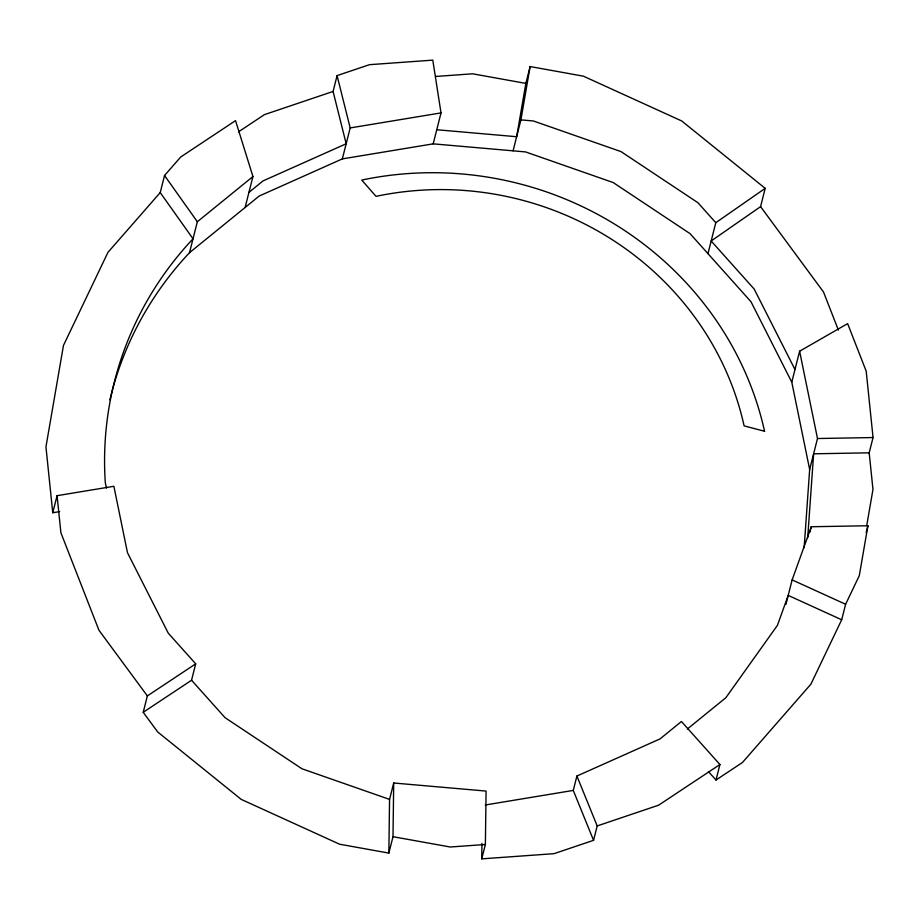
<?xml version="1.0" encoding="UTF-8"?>
<svg xmlns="http://www.w3.org/2000/svg" width="919" height="919" viewBox="0 0 919 919"><rect width="100%" height="100%" fill="white"/><g stroke="black" fill="none" stroke-linecap="round" stroke-linejoin="round"><path stroke-width="1.38" d="M59.678 511.607L52.751 512.745L57.07 495.686L113.876 486.289L127.488 552.756L168.28 633.191L195.701 663.84L147.362 695.913L143.215 712.305L157.758 732.018L241.226 799.392L339.57 844.205L388.852 853.085L389.553 799.392L393.7 782.999L486.082 791.075L485.381 844.481L481.74 858.863L554.019 853.671L593.548 840.322L597.189 825.94L576.914 776.027L660.037 738.91L681.438 721.507L719.922 764.528L716.004 780.036L708.492 771.638M388.852 853.085L392.999 836.692L393.7 782.999M481.74 858.863L481.947 843.412M804.136 547.724L809.662 469.471L817.496 438.524L799.61 351.219L847.628 323.626L866.192 371.161L873.05 437.547L869.179 452.826L872.97 489.436L866.709 525.691M807.698 537.753L813.637 453.802L869.179 452.826M794.981 369.507L754.189 289.071L711.168 240.985L760.576 206.637L765.194 188.349L681.726 120.975L583.37 76.162L530.114 66.559L525.863 83.399L516.65 136.724L436.766 129.74M513.078 150.831L520.912 119.884L530.114 66.559M687.401 728.974L725.838 697.739L777.417 625.368L788.203 595.397L792.132 579.9L811.27 526.748L867.915 525.748L859.299 575.65L845.618 604.265L841.689 619.774L810.88 684.207L742.449 762.494L716.004 780.036M52.751 512.745L45.95 446.875L63.48 345.395L107.971 252.334L160.228 192.565L164.535 175.506L180.733 156.988L235.528 120.63L252.943 176.54L245.109 207.487M109.866 399.88A355.687 338.284 14.2 0 1 189.509 252.679L197.344 221.743L252.943 176.54M248.934 192.381L263.064 180.894L346.176 143.778L333.08 91.452L337.078 75.611L369.449 64.686L432.792 60.137L441.017 112.899L433.194 143.846L342.35 158.884L259.238 196.011L189.509 252.679M143.215 712.305L191.554 680.232L195.701 663.84M342.35 158.884L350.185 127.936L337.078 75.611M707.963 253.644L715.798 222.697L765.194 188.349M593.548 840.322L573.272 790.42L576.914 776.027M809.662 469.471L791.776 382.166L799.61 351.219M785.929 604.415L787.882 596.684M809.857 532.296L811.27 526.748M866.169 532.698L867.915 525.748M238.572 131.785L264.431 114.634L333.08 91.452M719.922 764.528L658.659 805.17L597.189 825.94M350.185 127.936L441.017 112.899M485.232 804.998L573.272 790.42M435.64 76.461L472.607 73.807L525.863 83.399M485.381 844.481L450.23 847.008L392.999 836.692M817.496 438.524L873.05 437.547M520.912 119.884L533.399 120.975L621.014 151.601L697.9 202.697L715.798 222.697M433.194 143.846L525.565 151.922L613.18 182.548L690.066 233.644L750.984 301.731L791.776 382.166M389.553 799.392L301.937 768.766L225.052 717.67L191.554 680.232M792.132 579.9L845.618 604.265M788.203 595.397L841.689 619.774M760.576 206.637L823.493 291.966L838.381 330.082M147.362 695.913L98.976 630.296L60.907 532.802L57.07 495.686M164.535 175.506L197.344 221.743M160.228 192.565L193.024 238.802A355.687 338.284 14.2 0 0 105.283 482.509L106.42 488.069M764.562 431.252L744.103 425.888A303.442 288.589 14.2 0 0 376.02 196.356L361.753 180.055A332.414 316.147 14.2 0 1 764.562 431.252"/></g></svg>
